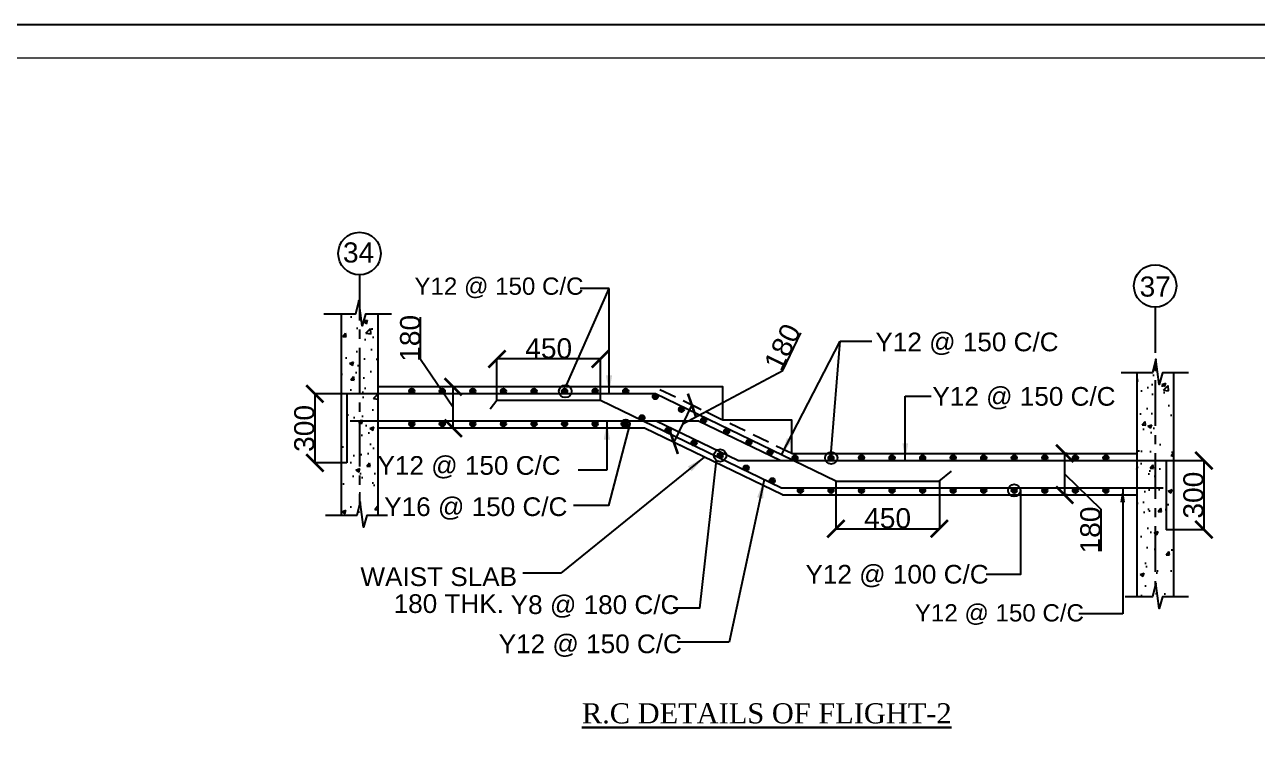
# Model space of a CAD drawing. Header units: inches. Extents: x 42351 to 118476, y -157843 to -108551.
# Drawn here: x 80110 to 101551, y -120924 to -108551 of the extents above; entities that cross this region are included whole.
import ezdxf

# ---------------------------------------------------------------- set-up
doc = ezdxf.new("R2010")
doc.units = ezdxf.units.IN
doc.header["$MEASUREMENT"] = 0
doc.linetypes.add('CENTER', pattern=[50.8, 31.75, -6.35, 6.35, -6.35])
doc.linetypes.add('Hidden', pattern=[3, 2, -1])
for name, color, linetype in [('1', 8, 'Continuous'), ('2', 5, 'Continuous'), ('4', 4, 'Continuous'), ('5', 2, 'Continuous'), ('AR-WALL', 30, 'Continuous'), ('ARROW', 5, 'Continuous'), ('DIM', 251, 'Continuous'), ('GIRD CIR', 1, 'Continuous'), ('GIRD TEXT', 4, 'Continuous'), ('GRID', 8, 'CENTER'), ('SHEAR WALL', 6, 'Continuous'), ('SLAB TEXT', 1, 'Continuous')]:
    doc.layers.add(name, color=color, linetype=linetype)
doc.layers.add('JKEC COLHAT', color=2, linetype='Continuous', lineweight=20)
doc.layers.add('text', color=4, linetype='Continuous', lineweight=30)
doc.styles.add('T200', font='sanss___.ttf', dxfattribs={"height": 250})
doc.styles.add('T300', font='sanss___.ttf', dxfattribs={"height": 350})
doc.styles.add('T400', font='romantic.ttf')
doc.dimstyles.new('SCALE - 25', dxfattribs={"dimtxt": 325, "dimasz": 300, "dimexe": 4, "dimexo": 0, "dimgap": 1, "dimtad": 1, "dimdec": 0, "dimlfac": 0.25, "dimrnd": 5, "dimzin": 3, "dimdsep": 46, "dimtxsty": 'T300', "dimblk": 'ARCHTICK', "dimcen": 0.09, "dimdle": 4, "dimclrd": 5, "dimclre": 8, "dimclrt": 1, "dimadec": 0, "dimazin": 0, "dimtfac": 1, "dimtdec": 0, "dimtix": 1, "dimtofl": 0, "dimtmove": 2, "dimatfit": 3, "dimfxl": 0, "dimtolj": 1, "dimtzin": 0, "dimarcsym": 2})
doc.dimstyles.new('T200', dxfattribs={"dimtxt": 225, "dimasz": 100, "dimexe": 100, "dimexo": 150.005, "dimgap": 40, "dimtad": 1, "dimdec": 0, "dimrnd": 5, "dimzin": 0, "dimdsep": 46, "dimtxsty": 'T200', "dimblk": 'ARCHTICK', "dimcen": 300, "dimdle": 100, "dimclrd": 5, "dimclre": 252, "dimclrt": 41, "dimadec": 0, "dimazin": 0, "dimtfac": 50, "dimtdec": 0, "dimtofl": 0, "dimtmove": 2, "dimatfit": 3, "dimfxl": 1.5, "dimtolj": 1, "dimtzin": 0, "dimarcsym": 2})

# ---------------------------------------------------------------- blocks, each defined once
blk = doc.blocks.new('_ARCHTICK')
at = {"color": 0, "linetype": 'ByBlock', "const_width": 0.15}
blk.add_lwpolyline([(-0.5, -0.5), (0.5, 0.5)], dxfattribs=at)
blk = doc.blocks.new('*D92')
at = {"layer": '5', "color": 8, "lineweight": -2}
for p, q in [((94220, -116488), (94220, -117319)), ((96020, -116488), (96020, -117319))]:
    blk.add_line(p, q, dxfattribs=at)
at = {"layer": '5', "color": 5, "lineweight": -2}
blk.add_line((94216, -117315), (96024, -117315), dxfattribs=at)
at = {"layer": 'Defpoints', "color": 0}
for p in [(94220, -116488, 10), (96020, -116488, 4), (96020, -117315)]:
    blk.add_point(p, dxfattribs=at)
at = {"layer": '5', "color": 5, "lineweight": -2, "xscale": 300, "yscale": 300, "zscale": 300, "rotation": 180}
blk.add_blockref('_ARCHTICK', (94220, -117315), dxfattribs=at)
at = {"layer": '5', "color": 5, "lineweight": -2, "xscale": 300, "yscale": 300, "zscale": 300}
blk.add_blockref('_ARCHTICK', (96020, -117315), dxfattribs=at)
at = {"layer": '5', "color": 1, "insert": (95120, -117134), "char_height": 350, "attachment_point": 5, "style": 'T300'}
blk.add_mtext('\\A1;450', dxfattribs=at)
blk = doc.blocks.new('R1')
at = {"layer": '5'}
h = blk.add_hatch(color=256, dxfattribs=at)
edge = h.paths.add_edge_path()
edge.add_arc((0, 0), 62.5, 0, 360)
at = {"layer": '5', "color": 6}
blk.add_circle((0, 0), 62.5, dxfattribs=at)
blk = doc.blocks.new('*D93')
at = {"layer": 'Defpoints', "color": 0}
for p in [(85715, -114971, 15), (85157, -116171), (85715, -116171, 15)]:
    blk.add_point(p, dxfattribs=at)
at = {"layer": 'DIM', "color": 8, "lineweight": -2}
for p, q in [((85715, -114971), (85153, -114971)), ((85715, -116171), (85153, -116171))]:
    blk.add_line(p, q, dxfattribs=at)
at = {"layer": 'DIM', "color": 5, "lineweight": -2}
blk.add_line((85157, -114967), (85157, -116175), dxfattribs=at)
at = {"layer": 'DIM', "color": 5, "lineweight": -2, "xscale": 300, "yscale": 300, "zscale": 300}
for p, rotation in [((85157, -114971), 90), ((85157, -116171), 270)]:
    blk.add_blockref('_ARCHTICK', p, dxfattribs=dict(at, rotation=rotation))
at = {"layer": 'DIM', "color": 1, "insert": (84976, -115571), "char_height": 350, "attachment_point": 5, "rotation": 90, "style": 'T300'}
blk.add_mtext('\\A1;300', dxfattribs=at)
blk = doc.blocks.new('*D94')
at = {"layer": 'Defpoints', "color": 0}
for p in [(88325, -114363), (88325, -115086, 17), (90125, -115086, 25)]:
    blk.add_point(p, dxfattribs=at)
at = {"layer": 'DIM', "color": 5, "lineweight": -2}
blk.add_line((90129, -114363), (88321, -114363), dxfattribs=at)
at = {"layer": 'DIM', "color": 8, "lineweight": -2}
for p, q in [((88325, -115086), (88325, -114359)), ((90125, -115086), (90125, -114359))]:
    blk.add_line(p, q, dxfattribs=at)
at = {"layer": 'DIM', "color": 5, "lineweight": -2, "xscale": 300, "yscale": 300, "zscale": 300, "rotation": 180}
blk.add_blockref('_ARCHTICK', (88325, -114363), dxfattribs=at)
at = {"layer": 'DIM', "color": 5, "lineweight": -2, "xscale": 300, "yscale": 300, "zscale": 300}
blk.add_blockref('_ARCHTICK', (90125, -114363), dxfattribs=at)
at = {"layer": 'DIM', "color": 1, "insert": (89225, -114181), "char_height": 350, "attachment_point": 5, "style": 'T300'}
blk.add_mtext('\\A1;450', dxfattribs=at)
blk = doc.blocks.new('*D95')
at = {"layer": '5', "color": 5, "lineweight": -2}
for p, q in [((93295, -114565), (93613, -113907)), ((91559, -115491), (93295, -114565)), ((91401, -115819), (91718, -115163))]:
    blk.add_line(p, q, dxfattribs=at)
at = {"layer": '5', "color": 8, "lineweight": -2}
for p, q in [((91877, -115245), (91713, -115165)), ((91563, -115893), (91399, -115813))]:
    blk.add_line(p, q, dxfattribs=at)
at = {"layer": 'Defpoints', "color": 0}
for p in [(91716, -115167), (91877, -115245, 15), (91563, -115893, 15)]:
    blk.add_point(p, dxfattribs=at)
at = {"layer": '5', "color": 5, "lineweight": -2, "xscale": 300, "yscale": 300, "zscale": 300}
for p, rotation in [((91716, -115167), 64.20397350550068), ((91403, -115815), 244.2039735055007)]:
    blk.add_blockref('_ARCHTICK', p, dxfattribs=dict(at, rotation=rotation))
at = {"layer": '5', "color": 1, "insert": (93291, -114157), "char_height": 350, "attachment_point": 5, "rotation": 64.204, "style": 'T300'}
blk.add_mtext('\\A1;180', dxfattribs=at)
blk = doc.blocks.new('*D96')
at = {"layer": '5', "color": 8, "lineweight": -2}
for p, q in [((99963, -116131), (100626, -116131)), ((99963, -117331), (100626, -117331))]:
    blk.add_line(p, q, dxfattribs=at)
at = {"layer": '5', "color": 5, "lineweight": -2}
blk.add_line((100622, -116127), (100622, -117335), dxfattribs=at)
at = {"layer": 'Defpoints', "color": 0}
for p in [(99963, -116131, 15), (99963, -117331, 15), (100622, -117331)]:
    blk.add_point(p, dxfattribs=at)
at = {"layer": '5', "color": 5, "lineweight": -2, "xscale": 300, "yscale": 300, "zscale": 300}
for p, rotation in [((100622, -116131), 90), ((100622, -117331), 270)]:
    blk.add_blockref('_ARCHTICK', p, dxfattribs=dict(at, rotation=rotation))
at = {"layer": '5', "color": 1, "insert": (100441, -116731), "char_height": 350, "attachment_point": 5, "rotation": 90, "style": 'T300'}
blk.add_mtext('\\A1;300', dxfattribs=at)
blk = doc.blocks.new('*D97')
at = {"layer": '5', "color": 8, "lineweight": -2}
for p, q in [((98245, -116007), (98197, -116007)), ((98245, -116727), (98197, -116727))]:
    blk.add_line(p, q, dxfattribs=at)
at = {"layer": '5', "color": 5, "lineweight": -2}
for p, q in [((98201, -116731), (98201, -116003)), ((98201, -116367), (98829, -116972)), ((98829, -116972), (98829, -117702))]:
    blk.add_line(p, q, dxfattribs=at)
at = {"layer": 'Defpoints', "color": 0}
for p in [(98201, -116007), (98245, -116007, 15), (98245, -116727, 14)]:
    blk.add_point(p, dxfattribs=at)
at = {"layer": '5', "color": 5, "lineweight": -2, "xscale": 300, "yscale": 300, "zscale": 300}
for p, rotation in [((98201, -116007), 90), ((98201, -116727), 270)]:
    blk.add_blockref('_ARCHTICK', p, dxfattribs=dict(at, rotation=rotation))
at = {"layer": '5', "color": 1, "insert": (98648, -117337), "char_height": 350, "attachment_point": 5, "rotation": 90, "style": 'T300'}
blk.add_mtext('\\A1;180', dxfattribs=at)
blk = doc.blocks.new('*D98')
at = {"layer": 'Defpoints', "color": 0}
for p in [(87565, -114847), (87682, -114847, 19), (87682, -115567, 19)]:
    blk.add_point(p, dxfattribs=at)
at = {"layer": 'DIM', "color": 5, "lineweight": -2}
for p, q in [((86998, -114370), (86998, -113639)), ((87565, -115207), (86998, -114370)), ((87565, -115571), (87565, -114843))]:
    blk.add_line(p, q, dxfattribs=at)
at = {"layer": 'DIM', "color": 8, "lineweight": -2}
for p, q in [((87682, -114847), (87561, -114847)), ((87682, -115567), (87561, -115567))]:
    blk.add_line(p, q, dxfattribs=at)
at = {"layer": 'DIM', "color": 5, "lineweight": -2, "xscale": 300, "yscale": 300, "zscale": 300}
for p, rotation in [((87565, -114847), 90), ((87565, -115567), 270)]:
    blk.add_blockref('_ARCHTICK', p, dxfattribs=dict(at, rotation=rotation))
at = {"layer": 'DIM', "color": 1, "insert": (86817, -114005), "char_height": 350, "attachment_point": 5, "rotation": 90, "style": 'T300'}
blk.add_mtext('\\A1;180', dxfattribs=at)

msp = doc.modelspace()

# ---------------------------------------------------------------- hatches: boundary and pattern name
at = {"layer": '1'}
h = msp.add_hatch(dxfattribs=at)
h.set_pattern_fill('AR-CONC', color=256, scale=100, style=0)
h.set_pattern_definition([(50, (-537409.6, 92247.95), (717.2602, -62.75213), [75, -825]), (355, (-537409.6, 92247.95), (-138.7513, 752.1921), [60, -660]), (100.4514, (-537349.8, 92242.7), (578.5094, 689.43954), [63.7402, -701.1421]), (46.1842, (-537409.6, 92447.95), (1067.241, -165.519), [112.5, -1237.5]), (96.6356, (-537320.7, 92434.2), (934.6627, 974.1179), [95.6103, -1051.713]), (351.1842, (-537409.6, 92448), (934.662, 974.1186), [90, -990]), (21, (-537309.6, 92397.95), (596.90705, -402.6189), [75, -825]), (326, (-537309.6, 92397.95), (243.3153, 725.15005), [60, -660]), (71.4514, (-537259.86, 92364.4), (840.2226, 322.5305), [63.7402, -701.1421]), (37.5, (-537409.6, 92247.95), (12.15986, 332.89385), [0, -652, 0, -670, 0, -662.5]), (7.5, (-537409.6, 92247.95), (263.06954, 394.41171), [0, -382, 0, -637, 0, -252.5]), (327.5, (-537632.6, 92247.95), (533.82244, -22.55487), [0, -250, 0, -780, 0, -1035]), (317.5, (-537732.6, 92247.95), (583.18617, 100.10498), [0, -325, 0, -518, 0, -735])])
h.paths.add_polyline_path([(86254.3, -117084.9), (85614.3, -117084.9), (85614.3, -113584.7), (86254.3, -113584.7)])
h = msp.add_hatch(dxfattribs=at)
h.set_pattern_fill('AR-CONC', color=256, scale=100, style=0)
h.set_pattern_definition([(50, (-537409.34, 93407.95), (717.2602, -62.75213), [75, -825]), (355, (-537409.34, 93407.95), (-138.7513, 752.1921), [60, -660]), (100.4514, (-537349.6, 93402.7), (578.5094, 689.43954), [63.7402, -701.1421]), (46.1842, (-537409.3, 93607.95), (1067.241, -165.519), [112.5, -1237.5]), (96.6356, (-537320.4, 93594.2), (934.6627, 974.1179), [95.6103, -1051.713]), (351.1842, (-537409.3, 93608), (934.662, 974.1186), [90, -990]), (21, (-537309.34, 93557.95), (596.90705, -402.6189), [75, -825]), (326, (-537309.34, 93557.95), (243.3153, 725.15005), [60, -660]), (71.4514, (-537259.6, 93524.4), (840.2226, 322.5305), [63.7402, -701.1421]), (37.5, (-537409.34, 93407.95), (12.15986, 332.89385), [0, -652, 0, -670, 0, -662.5]), (7.5, (-537409.34, 93407.95), (263.06954, 394.41171), [0, -382, 0, -637, 0, -252.5]), (327.5, (-537632.34, 93407.95), (533.82244, -22.55487), [0, -250, 0, -780, 0, -1035]), (317.5, (-537732.34, 93407.95), (583.18617, 100.10498), [0, -325, 0, -518, 0, -735])])
h.paths.add_polyline_path([(100094.6, -114605), (99454.6, -114605), (99454.6, -118499.5), (100094.6, -118499.5)])

# ---------------------------------------------------------------- linework, layer by layer
for points, elevation in [([(86489.5, -113584.7), (86037.8, -113584.7), (85979.4, -113785.7), (85922.2, -113346.6), (85862.4, -113584.7), (85316.4, -113584.7)], 14.7), ([(100354.7, -114605), (99902.9, -114605), (99844.5, -114805.9), (99787.3, -114366.8), (99727.5, -114605), (99181.6, -114605)], 14.7), ([(86420.6, -117084.9), (86062.7, -117084.9), (86004.3, -117285.8), (85947.1, -116846.7), (85887.3, -117084.9), (85341.3, -117084.9)], 14.4), ([(100354.7, -118499.5), (99902.9, -118499.5), (99844.5, -118700.4), (99787.3, -118261.3), (99727.5, -118499.5), (99250.9, -118499.5)], 14.7)]:
    msp.add_lwpolyline(points, dxfattribs=dict(at, elevation=elevation))
at = {"layer": '2'}
for points, elevation in [([(89537.6, -114819.5), (90275.2, -113138.9)], 27.4), ([(94139.5, -115978.4), (94293.6, -114053.6)], -6.2), ([(90636.3, -115490.2), (90267.5, -116910.6), (89656.3, -116910.6)], 27.7), ([(92136, -116124.5), (91849.4, -118698), (91391.9, -118698)], 14.7), ([(97429.2, -116649.4), (97429.2, -118108.9), (96833.9, -118108.9)], -6.5)]:
    msp.add_lwpolyline(points, dxfattribs=dict(at, elevation=elevation))
for centre, radius in [((89513.1, -114925.8, 27.4), 109.1), ((90564.5, -115489.4, 27.7), 71.8), ((92207.1, -116041.7, 14.7), 109.1), ((94139.5, -116085, -6.2), 106.6), ((97322.6, -116649.4, -6.5), 106.6)]:
    msp.add_circle(centre, radius, dxfattribs=at)
at = {"layer": '4'}
for p, q in [((91054.6, -114847.2, 29.3), (86254.3, -114847.2, 15.1)), ((90889.7, -115567.2, 28.6), (86254.3, -115567.2, 15.1)), ((93289.7, -116727.2, 14.7), (90889.7, -115567.2, 14.7)), ((93454.6, -116007.2, 14.7), (99454.6, -116007.2, 14.7)), ((93289.7, -116727.2, 12.9), (99454.6, -116727.2, 14.7))]:
    msp.add_line(p, q, dxfattribs=at)
at = {"layer": '4', "linetype": 'Hidden', "ltscale": 150}
msp.add_line((93454.6, -116007.2, 14.7), (91054.6, -114847.2, 14.7), dxfattribs=at)
at = {"layer": '5'}
for p, q in [((91081.1, -114971.1, 29.4), (85555.1, -114971.1, 14.7)), ((90124.6, -115086.3, 25.3), (88324.6, -115086.3, 17.4)), ((93263.2, -116603.3, 14.7), (90124.6, -115086.3, 14.7)), ((94219.6, -116488, 29.3), (91081.1, -114971.1, 29.3)), ((91828.3, -115443.3, 32.7), (85770.1, -115443.3, 14.7)), ((92515.9, -116131.1, 14.7), (91092.9, -115443.3, 14.7)), ((93251.3, -116131.1, 29.3), (91828.3, -115443.3, 29.3)), ((92515.9, -116131.1, 18.2), (99962.7, -116131.1, 14.7)), ((93263.2, -116603.3, 12.9), (99912.7, -116603.3, 14.7)), ((94219.6, -116488, 9.7), (96019.6, -116488, 3.6))]:
    msp.add_line(p, q, dxfattribs=at)
at = {"layer": '5', "color": 2}
for p, q in [((85714.8, -114971.1, 14.7), (85714.8, -116171.1, 14.7)), ((99962.7, -116131.1, 14.7), (99962.7, -117331.1, 14.7))]:
    msp.add_line(p, q, dxfattribs=at)
at = {"layer": '5', "color": 2, "elevation": 14.7}
msp.add_lwpolyline([(88324.6, -115086.3), (88207.6, -115237.7)], dxfattribs=at)
at = {"layer": '5'}
msp.add_lwpolyline([(96019.6, -116488), (96229.9, -116315.2)], dxfattribs=at)
at = {"layer": 'AR-WALL', "color": 6, "elevation": 14.7}
msp.add_lwpolyline([(93454.6, -116007.2), (93454.6, -115427.2), (92254.6, -115427.2), (92254.6, -114847.2), (91054.6, -114847.2)], dxfattribs=at)
at = {"layer": 'Defpoints', "ltscale": 0.2}
msp.add_lwpolyline([(42351.3, -157843.2), (113517.9, -157843.2), (113517.9, -108551.5), (42351.3, -108551.5)], close=True, dxfattribs=at)
at = {"layer": 'GIRD CIR'}
for centre in [(85934.3, -112530.3, 17.4), (99774.6, -113093.4, 14.2)]:
    msp.add_circle(centre, 369.4, dxfattribs=at)
at = {"layer": 'GRID', "ltscale": 25}
for p, q in [((85934.3, -112899.7, 17.4), (85934.3, -116897.6, 17.4)), ((99774.6, -113462.8, 14.2), (99774.6, -118312.2, 14.2))]:
    msp.add_line(p, q, dxfattribs=at)
at = {"layer": 'JKEC COLHAT', "ltscale": 0.2}
msp.add_lwpolyline([(42934.6, -157259.8), (112934.6, -157259.8), (112934.6, -109134.8), (42934.6, -109134.8)], close=True, dxfattribs=at)
at = {"layer": 'SHEAR WALL', "ltscale": 0.003}
for p, q in [((85614.3, -113584.7, 15.3), (85614.3, -117084.9, 15.3)), ((86254.3, -113584.7, 14.7), (86254.3, -117084.9, 14.7)), ((99454.6, -114605, 14.7), (99454.6, -118499.5, 14.7)), ((100094.6, -114605, 14.9), (100094.6, -118499.5, 14.9))]:
    msp.add_line(p, q, dxfattribs=at)

# ---------------------------------------------------------------- block references
at = {"layer": '5', "color": 3, "xscale": 0.7372799999578074, "yscale": 0.7372799999578074, "zscale": 0.7372799999578074, "rotation": 359.0044604259333}
for p in [(86844, -114925, 27.4), (87374.4, -114925, 27.4), (87906.3, -114925, 27.4), (88438.3, -114925, 27.4), (88970.2, -114925, 27.4), (89502.2, -114925, 27.4), (90034.1, -114925, 27.4), (90564.5, -114925, 27.4), (91080.3, -115017.1, 29.4), (90848.1, -115384.9, 14.7), (91534.3, -115241.1, 29.3), (86844, -115489.4, 27.7), (87374.4, -115489.4, 27.7), (87906.3, -115489.4, 27.7), (88438.3, -115489.4, 27.7), (88970.2, -115489.4, 27.7), (89502.2, -115489.4, 27.7), (90034.1, -115489.4, 27.7), (90564.5, -115489.4, 27.7), (91301.1, -115603.9, 14.7), (91922.3, -115428.6, 29.3), (91754.1, -115822.8, 14.7), (92320.9, -115621.3, 29.3), (92710.7, -115809.8, 14.7), (92207.1, -116041.7, 14.7), (93075.6, -115986.2, 14.7), (93509.6, -116085, 14.7), (94135.7, -116085, -6.2), (94666, -116085, -6.2), (95198, -116085, -6.2), (95729.9, -116085, -6.2), (96260.3, -116085, -6.2), (96792.2, -116085, -6.2), (97322.6, -116085, -6.2), (97854.5, -116085, -6.2), (98386.5, -116085, -6.2), (98916.9, -116085, -6.2), (92660.1, -116260.7, 14.7), (93113.1, -116479.6, 14.7), (93603.7, -116649.4, -6.5), (94135.7, -116649.4, -6.5), (94666, -116649.4, -6.5), (95198, -116649.4, -6.5), (95729.9, -116649.4, -6.5), (96260.3, -116649.4, -6.5), (96792.2, -116649.4, -6.5), (97322.6, -116649.4, -6.5), (97854.5, -116649.4, -6.5), (98386.5, -116649.4, -6.5), (98916.9, -116649.4, -6.5)]:
    msp.add_blockref('R1', p, dxfattribs=at)

# ---------------------------------------------------------------- texts
at = {"layer": 'GIRD TEXT', "ltscale": 7, "style": 'T300'}
for s, p in [('34', (85646.2, -112687)), ('37', (99503.7, -113279.2))]:
    msp.add_text(s, height=350, dxfattribs=at).set_placement(p)
at = {"layer": 'SLAB TEXT', "color": 3, "style": 'T300'}
for s, p in [('Y12 @ 150 C/C', (94908.2, -114229.6)), ('Y12 @ 150 C/C', (95899.2, -115176.2)), ('Y12 @ 150 C/C', (86247.2, -116377.3)), ('Y16 @ 150 C/C', (86364.7, -117094.1)), ('Y12 @ 100 C/C', (93691.5, -118268.6)), ('Y12 @ 150 C/C', (88355.4, -119478.4))]:
    msp.add_text(s, height=325, dxfattribs=at).set_placement(p)
at = {"layer": 'text', "color": 3}
for s, height, style, p in [('Y12 @ 150 C/C', 300, 'T200', (86889.8, -113247.6)), ('WAIST SLAB', 325, 'T300', (85950.4, -118311.1)), ('Y8 @ 180 C/C', 325, 'T300', (88564.8, -118797.8)), ('Y12 @ 150 C/C', 300, 'T200', (95594.3, -118926.9))]:
    msp.add_text(s, height=height, dxfattribs=dict(at, style=style)).set_placement(p)
at = {"layer": 'text', "color": 6, "style": 'T300'}
msp.add_text('180 THK.', height=325, dxfattribs=at).set_placement((86529, -118779.2))
at = {"layer": 'text', "color": 4, "style": 'T400'}
msp.add_text('%%UR.C DETAILS OF FLIGHT-2', height=350, dxfattribs=at).set_placement((89802.7, -120698.8))

# ---------------------------------------------------------------- dimensions: what is measured, and where the dimension line sits
at = {"layer": '5', "color": 2}
for base, p1, p2, angle, picture, middle, dimtype in [((91716.1, -115166.9), (91563.4, -115892.8, 14.7), (91876.7, -115244.5, 14.7), 64.20397, '*D95', (93295.4, -114564.1), 161), ((98201.2, -116007.2), (98244.7, -116727.2, 14.3), (98244.7, -116007.2, 14.7), 90, '*D97', (98829.3, -116972.9), 160)]:
    dim = msp.add_linear_dim(base=base, p1=p1, p2=p2, angle=angle, dimstyle='SCALE - 25', override={"dimtmove": 1}, dxfattribs=at)
    dim.commit()
    dim.dimension.update_dxf_attribs({"geometry": picture, "text_midpoint": middle, "dimtype": dimtype})
for base, p1, p2, angle, picture, middle in [((100622.4, -117331.1), (99962.7, -116131.1, 14.7), (99962.7, -117331.1, 14.7), 90, '*D96', (100440.8, -116731.1)), ((96019.6, -117315), (94219.6, -116488, 9.7), (96019.6, -116488, 3.6), 180, '*D92', (95119.6, -117133.7))]:
    dim = msp.add_linear_dim(base=base, p1=p1, p2=p2, angle=angle, dimstyle='SCALE - 25', dxfattribs=at)
    dim.commit()
    dim.dimension.update_dxf_attribs({"geometry": picture, "text_midpoint": middle})
at = {"layer": 'DIM', "color": 2}
dim = msp.add_linear_dim(base=(87564.8, -114847.2), p1=(87682, -115567.2, 19.3), p2=(87682, -114847.2, 19.4), angle=90, dimstyle='SCALE - 25', override={"dimtmove": 1}, dxfattribs=at)
dim.commit()
dim.dimension.update_dxf_attribs({"geometry": '*D98', "text_midpoint": (86998.1, -114368.7), "dimtype": 160})
for base, p1, p2, angle, picture, middle in [((88324.6, -114362.6), (90124.6, -115086.3, 25.3), (88324.6, -115086.3, 17.4), 180, '*D94', (89224.6, -114181.3)), ((85157.4, -116171.1), (85714.8, -114971.1, 14.7), (85714.8, -116171.1, 14.7), 90, '*D93', (84975.9, -115571.1))]:
    dim = msp.add_linear_dim(base=base, p1=p1, p2=p2, angle=angle, dimstyle='SCALE - 25', dxfattribs=at)
    dim.commit()
    dim.dimension.update_dxf_attribs({"geometry": picture, "text_midpoint": middle})

# ---------------------------------------------------------------- leaders
at = {"layer": '2'}
msp.add_leader([(99208.9, -116603.3, -5.7), (99208.9, -118792.1, -5.7), (98444.3, -118792.1, -5.7)], dimstyle='T200', override={"dimasz": 250, "dimtad": 0}, dxfattribs=at)
at = {"layer": '5', "color": 2}
for points, override in [([(93275.1, -116031.5, 14.7), (94293.6, -114053.6, 14.7), (94848.3, -114053.6, 14.7)], {"dimgap": 1, "dimtad": 0}), ([(95427.8, -116131.1, 9.8), (95427.8, -115012.6, 9.8), (95879.2, -115012.6, 9.8)], {"dimtad": 0})]:
    msp.add_leader(points, dimstyle='SCALE - 25', override=override, dxfattribs=at)
at = {"layer": 'ARROW', "color": 2}
for points in [[(90275.2, -114971.1, 26.3), (90275.2, -113138.9, 26.3), (89774.1, -113138.9, 26.3)], [(90237.5, -115443.3, 26.4), (90237.5, -116296.3, 26.4), (89735, -116296.3, 26.4)], [(91932.1, -116071, 14.7), (89437.8, -118084.4, 14.7), (88778.1, -118084.4, 14.7)], [(92971.6, -116462.4, 14.7), (92362, -119287.4, 14.7), (91457.3, -119287.4, 14.7)]]:
    msp.add_leader(points, dimstyle='SCALE - 25', override={"dimasz": 325, "dimtad": 0}, dxfattribs=at)

doc.saveas('drawing.dxf')
